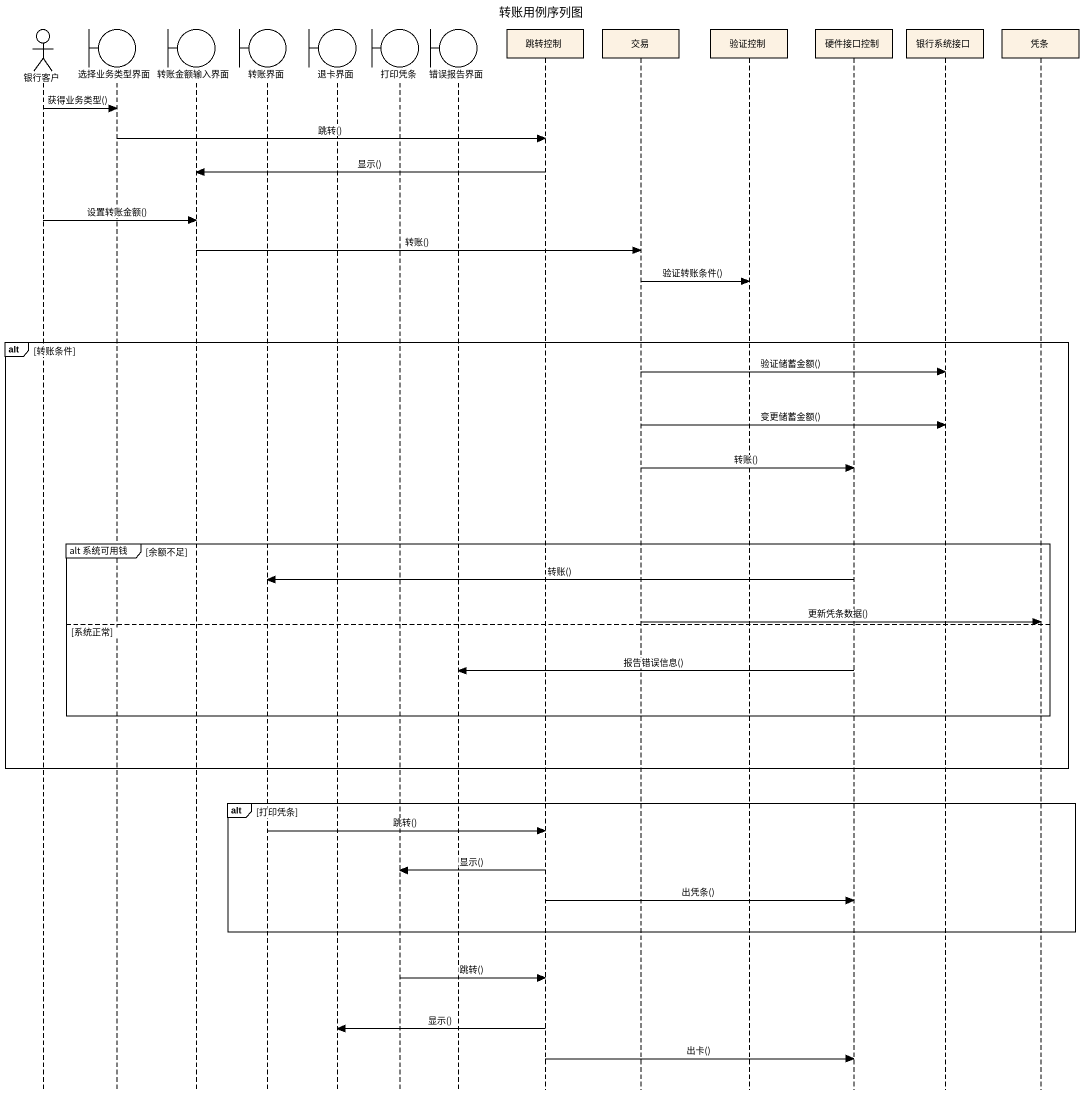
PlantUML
@startuml
title 转账用例序列图
hide footbox
actor 银行客户
boundary 选择业务类型界面
boundary 转账金额输入界面
boundary 转账界面
boundary 退卡界面
boundary 打印凭条
boundary 错误报告界面
participant 跳转控制
participant 交易
participant 验证控制
participant 硬件接口控制
participant 银行系统接口
participant 凭条

银行客户 -> 选择业务类型界面 : 获得业务类型()
选择业务类型界面 -> 跳转控制 : 跳转()
跳转控制 -> 转账金额输入界面 : 显示()
银行客户 -> 转账金额输入界面 : 设置转账金额()
转账金额输入界面 -> 交易 : 转账()
交易 -> 验证控制 : 验证转账条件()
alt 转账条件
  交易 -> 银行系统接口 : 验证储蓄金额()
  交易 -> 银行系统接口 : 变更储蓄金额()
  交易 -> 硬件接口控制 : 转账()
  group alt 系统可用钱 [余额不足]
    硬件接口控制 -> 转账界面 : 转账()
    交易 -> 凭条 : 更新凭条数据()
  else 系统正常
    硬件接口控制 -> 错误报告界面 : 报告错误信息()
  end
end
alt 打印凭条
  转账界面 -> 跳转控制 : 跳转()
  跳转控制 -> 打印凭条 : 显示()
  跳转控制 -> 硬件接口控制 : 出凭条()
end
打印凭条 -> 跳转控制 : 跳转()
跳转控制 -> 退卡界面 : 显示()
跳转控制 -> 硬件接口控制 : 出卡()
@enduml
